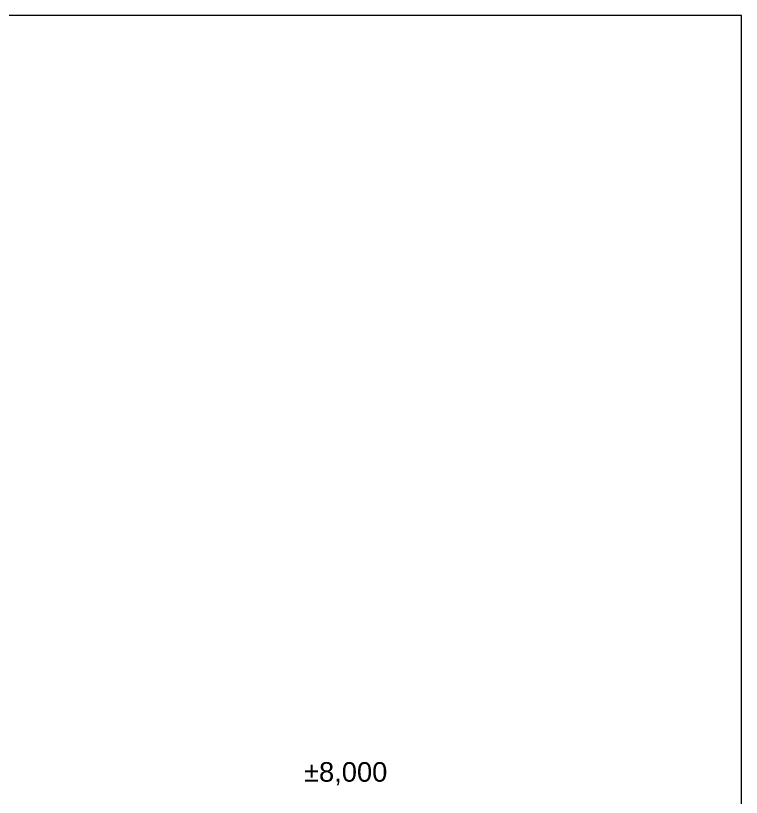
# Model space of a CAD drawing. Header units: millimetres. Extents: x -490789 to -449459, y 209001 to 327650.
# Drawn here: x -458831 to -449548, y 257853 to 267850 of the extents above; entities that cross this region are included whole.
import ezdxf

# ---------------------------------------------------------------- set-up
doc = ezdxf.new("R2010")
doc.units = ezdxf.units.MM
doc.header["$MEASUREMENT"] = 0
doc.layers.add('0_Ном_пера__7_Ном_пера__7_Ном_пера__7_Ном_пера__7_Ном_пера__7_Ном_пера__7_Ном_пера__7_Ном_пера__7_Ном_пера__7_Ном_пера__7_Ном_пера__7_Ном_пера__7_Ном_пера__7_Ном_пера__7_Ном_пера__7_Ном._пера__7_Ном._пера__7_Ном._пера__7_Ном._пера__7_Ном._пера__7_Ном._пера__7', color=7, linetype='Continuous', lineweight=18)
doc.layers.add('11EXPLICACIA_Ном_пера__7_Ном_пера__7_Ном_пера__7_Ном_пера__7_Ном_пера__7_Ном_пера__7_Ном_пера__7_Ном_пера__7_Ном_пера__7_Ном_пера__7_Ном._пера__7_Ном_пера__7_Ном._пера__7_Ном_пера__7_Ном._пера__7_Ном_пера__7_Ном_пера__7_Ном_пера__7_Ном_пера__7_Ном._пера_8_Ном._пера__7', color=7, linetype='Continuous', lineweight=18)
doc.styles.add('СГЕНЕРИР_СТИЛЬ_1', font='')
doc.styles.get('СГЕНЕРИР_СТИЛЬ_1').set_extended_font_data('Arial')

msp = doc.modelspace()

# ---------------------------------------------------------------- linework, layer by layer
at = {"layer": '11EXPLICACIA_Ном_пера__7_Ном_пера__7_Ном_пера__7_Ном_пера__7_Ном_пера__7_Ном_пера__7_Ном_пера__7_Ном_пера__7_Ном_пера__7_Ном_пера__7_Ном._пера__7_Ном_пера__7_Ном._пера__7_Ном_пера__7_Ном._пера__7_Ном_пера__7_Ном_пера__7_Ном_пера__7_Ном_пера__7_Ном._пера_8_Ном._пера__7', "linetype": 'Continuous'}
for p, q in [((-449547.7, 267849.5), (-488747.7, 267849.5)), ((-449547.7, 239449.5), (-449547.7, 267849.5))]:
    msp.add_line(p, q, dxfattribs=at)

# ---------------------------------------------------------------- texts
at = {"layer": '0_Ном_пера__7_Ном_пера__7_Ном_пера__7_Ном_пера__7_Ном_пера__7_Ном_пера__7_Ном_пера__7_Ном_пера__7_Ном_пера__7_Ном_пера__7_Ном_пера__7_Ном_пера__7_Ном_пера__7_Ном_пера__7_Ном_пера__7_Ном._пера__7_Ном._пера__7_Ном._пера__7_Ном._пера__7_Ном._пера__7_Ном._пера__7', "linetype": 'Continuous', "insert": (-454076.3, 258006.6), "char_height": 250, "attachment_point": 9, "style": 'СГЕНЕРИР_СТИЛЬ_1'}
msp.add_mtext('\\A1;{\\fArial|b0|i0|c204|p38;±8,000}', dxfattribs=at)

doc.saveas('drawing.dxf')
